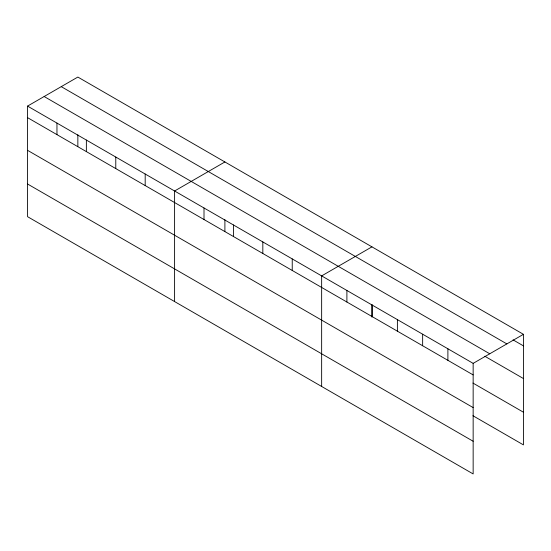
<?xml version="1.0" encoding="UTF-8"?>
<svg xmlns="http://www.w3.org/2000/svg" width="551" height="551" viewBox="0 0 551 551"><rect width="100%" height="100%" fill="white"/><g stroke="black" fill="none" stroke-linecap="round" stroke-linejoin="round"><path stroke-width="0.83" d="M473.151 407.588L473.151 363.364L27.55 106.102L27.55 216.674L473.151 473.936L473.151 407.588L27.55 150.327M472.951 415.743L523.45 444.898L523.45 334.326L77.849 77.064L27.55 106.102M224.898 161.96L174.598 190.997L174.598 301.569M371.946 246.855L321.646 275.899L321.646 386.471M473.151 363.364L523.45 334.326M513.05 339.871L523.45 345.87M61.251 86.645L506.851 343.907M44.149 96.521L489.749 353.783M484.832 356.256L523.45 378.551M27.55 117.652L473.151 374.914M472.951 383.062L523.45 412.217M27.55 184L473.151 441.261M447.894 348.79L447.894 360.333M422.645 334.209L422.645 345.759M397.395 319.635L397.395 331.179M372.145 305.054L372.145 316.598M371.946 304.545L371.946 317.176M346.896 290.473L346.896 302.024M292.237 258.915L292.237 270.465M262.827 241.937L262.827 253.488M233.417 224.96L233.417 236.503M224.898 219.649L224.898 231.434M204.008 207.982L204.008 219.525M145.189 174.02L145.189 185.57M115.779 157.042L115.779 168.585M86.369 140.064L86.369 151.608M77.849 134.754L77.849 146.538M56.96 123.08L56.96 134.63"/></g></svg>
